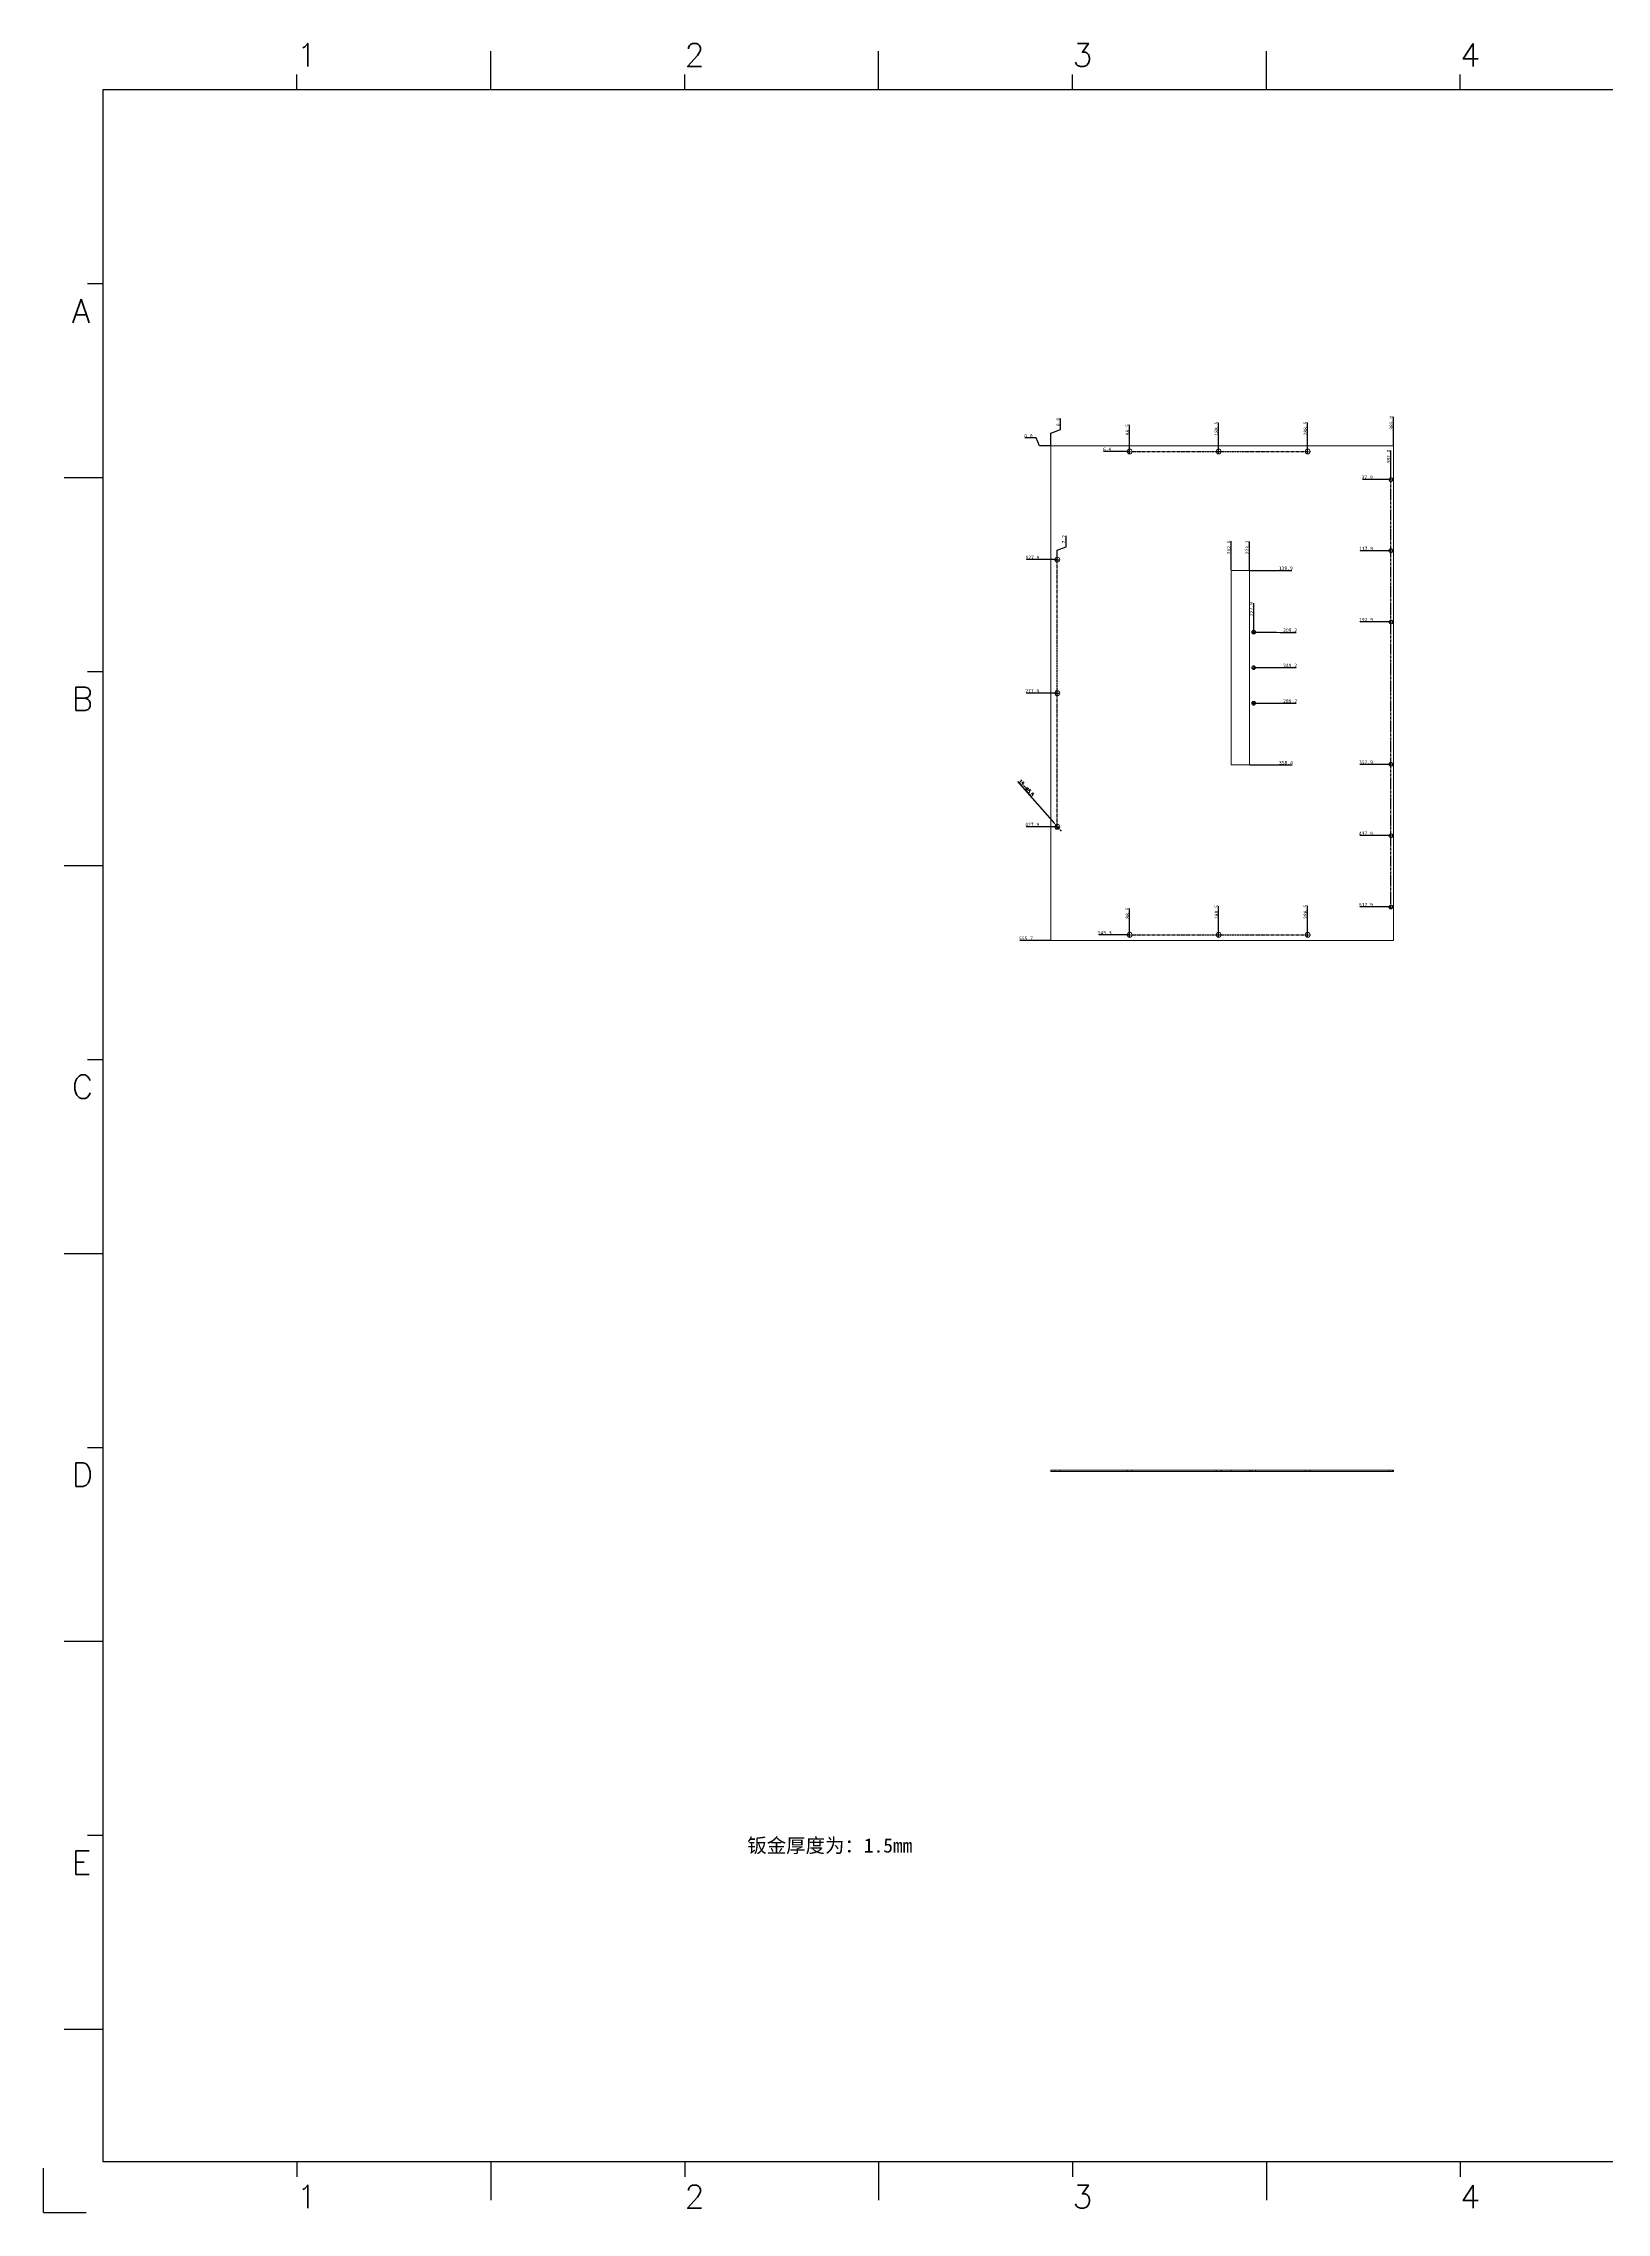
# Model space of a CAD drawing. Extents: x 83 to 30050, y -7164 to 695.
# Drawn here: x 11780 to 13537, y -6968 to -4532 of the extents above; entities that cross this region are included whole.
import ezdxf

# ---------------------------------------------------------------- set-up
doc = ezdxf.new("R2010")
doc.units = 0
doc.header["$LTSCALE"] = 8
doc.header["$MEASUREMENT"] = 0
doc.header["$PDSIZE"] = 5
doc.linetypes.add('CENTER', pattern=[2, 1.25, -0.25, 0.25, -0.25])
doc.linetypes.add('HIDDEN', pattern=[1.905, 1.27, -0.635])
doc.layers.get('0').update_dxf_attribs({"linetype": 'CONTINUOUS'})
doc.layers.get('Defpoints').update_dxf_attribs({"linetype": 'CONTINUOUS'})
doc.layers.add('41', color=3, linetype='CONTINUOUS')
doc.layers.add('dim', color=82, linetype='CONTINUOUS', lineweight=9)
doc.styles.add('SIMPLEX', font='SIMPLEX')
doc.styles.get("Standard").update_dxf_attribs({"font": '', "height": 4})
doc.styles.get('Standard').set_extended_font_data('SimSun')
doc.dimstyles.new('ISO-25', dxfattribs={"dimtxt": 6, "dimasz": 2.5, "dimexe": 1.25, "dimexo": 0.625, "dimtad": 1, "dimdec": 1, "dimzin": 1, "dimdsep": 46, "dimtxsty": 'Standard', "dimcen": 2.5, "dimadec": 0, "dimazin": 0, "dimtm": 1e-09, "dimtfac": 1, "dimtdec": 1, "dimtmove": 0, "dimatfit": 3, "dimfxl": 1, "dimtolj": 1, "dimtzin": 0, "dimarcsym": 0})

# ---------------------------------------------------------------- blocks, each defined once
blk = doc.blocks.new('A$C0BB32EA6')
at = {"layer": '41'}
for p, q in [((90.21, 427.84), (90.21, 435.66)), ((168.4, 427.84), (168.4, 435.66)), ((168.4, 427.84), (168.4, 435.66)), ((168.4, 427.84), (168.4, 435.66)), ((246.58, 427.84), (246.58, 435.66)), ((246.58, 427.84), (246.58, 435.66)), ((51.11, 427.84), (51.11, 430.97)), ((129.3, 427.84), (129.3, 430.97)), ((129.3, 427.84), (129.3, 430.97)), ((129.3, 427.84), (129.3, 430.97)), ((207.49, 427.84), (207.49, 430.97)), ((207.49, 427.84), (207.49, 430.97)), ((285.68, 427.84), (285.68, 430.97)), ((615.63, 427.84), (12.02, 427.84)), ((12.02, 427.84), (12.02, 10.32)), ((12.02, 388.75), (8.89, 388.75)), ((12.02, 349.66), (4.2, 349.66)), ((12.02, 310.56), (8.89, 310.56)), ((12.02, 271.47), (4.2, 271.47)), ((12.02, 232.37), (8.89, 232.37)), ((12.02, 193.28), (4.2, 193.28)), ((12.02, 154.18), (8.89, 154.18)), ((12.02, 115.09), (4.2, 115.09)), ((12.02, 76), (8.89, 76)), ((12.02, 36.9), (4.2, 36.9)), ((12.02, 10.32), (615.63, 10.32)), ((51.11, 10.32), (51.11, 7.19)), ((90.21, 10.32), (90.21, 2.5)), ((129.3, 10.32), (129.3, 7.19)), ((168.4, 10.32), (168.4, 2.5)), ((207.49, 10.32), (207.49, 7.19)), ((246.58, 10.32), (246.58, 2.5)), ((285.68, 10.32), (285.68, 7.19))]:
    blk.add_line(p, q, dxfattribs=at)
at = {"layer": '41', "linetype": 'Continuous'}
for q in [(0, 8.98), (8.64, 0)]:
    blk.add_line((0, 0), q, dxfattribs=at)
at = {"layer": '41', "style": 'SIMPLEX'}
for s, height, p in [('1', 4.69, (51.11, 432.54)), ('2', 4.69, (129.3, 432.54)), ('3', 4.69, (207.49, 432.54)), ('4', 4.69, (285.68, 432.54)), ('A', 4.75, (5.76, 380.93)), ('B', 4.75, (5.76, 302.74)), ('C', 4.75, (5.76, 224.55)), ('D', 4.75, (5.76, 146.37)), ('E', 4.75, (5.76, 68.18)), ('1', 4.69, (51.11, 0.87)), ('2', 4.69, (129.3, 0.87)), ('3', 4.69, (207.49, 0.87)), ('4', 4.69, (285.68, 0.87))]:
    blk.add_text(s, height=height, dxfattribs=at).set_placement(p)
at = {"layer": '41', "linetype": 'Continuous'}
for tag, p in [('材质', (457.07, 73.08)), ('代号', (522.6, 73.29)), ('表面处理', (452.44, 54.13)), ('审核', (523.65, 54.34)), ('名称', (585.81, 54.97)), ('数量', (457.5, 33.7)), ('设计', (523.23, 34.13)), ('件号', (586.65, 33.91)), ('比例', (457.5, 17.28)), ('版本', (587.08, 16.23))]:
    blk.add_attdef(tag, p, '', height=4, dxfattribs=at)
blk = doc.blocks.new('*D1511')
at = {"layer": 'Defpoints', "color": 0}
for p in [(12891.5, -4975.1), (12912.2, -4984), (12912.2, -4984)]:
    blk.add_point(p, dxfattribs=at)
at = {"layer": 'dim', "color": 0, "lineweight": -2}
for p, q in [((12895.5, -4975.1), (12883, -4975.1)), ((12899.5, -4984), (12895.5, -4975.1)), ((12911.7, -4984), (12899.5, -4984))]:
    blk.add_line(p, q, dxfattribs=at)
at = {"layer": 'dim', "color": 0, "insert": (12887, -4972.6), "char_height": 4, "attachment_point": 5}
blk.add_mtext('\\A1;0.0', dxfattribs=at)
blk = doc.blocks.new('*D1512')
at = {"layer": 'Defpoints', "color": 0}
for p in [(12912.2, -4984), (12980, -4990.3), (13000.7, -4990.3)]:
    blk.add_point(p, dxfattribs=at)
at = {"layer": 'dim', "color": 0, "lineweight": -2}
blk.add_line((13000.2, -4990.3), (12971.4, -4990.3), dxfattribs=at)
at = {"layer": 'dim', "color": 0, "insert": (12975.4, -4987.8), "char_height": 4, "attachment_point": 5}
blk.add_mtext('\\A1;6.4', dxfattribs=at)
blk = doc.blocks.new('*D1513')
at = {"layer": 'Defpoints', "color": 0}
for p in [(12912.2, -4984), (13273.5, -5021.8), (13294.2, -5021.8)]:
    blk.add_point(p, dxfattribs=at)
at = {"layer": 'dim', "color": 0, "lineweight": -2}
blk.add_line((13293.7, -5021.8), (13262.2, -5021.8), dxfattribs=at)
at = {"layer": 'dim', "color": 0, "insert": (13267.6, -5019.3), "char_height": 4, "attachment_point": 5}
blk.add_mtext('\\A1;37.9', dxfattribs=at)
blk = doc.blocks.new('*D1514')
at = {"layer": 'Defpoints', "color": 0}
for p in [(12912.2, -4984), (13273.5, -5101.8), (13294.2, -5101.8)]:
    blk.add_point(p, dxfattribs=at)
at = {"layer": 'dim', "color": 0, "lineweight": -2}
blk.add_line((13293.7, -5101.8), (13259.7, -5101.8), dxfattribs=at)
at = {"layer": 'dim', "color": 0, "insert": (13266.3, -5099.3), "char_height": 4, "attachment_point": 5}
blk.add_mtext('\\A1;117.9', dxfattribs=at)
blk = doc.blocks.new('*D1515')
at = {"layer": 'Defpoints', "color": 0}
for p in [(12912.2, -4984), (12898.6, -5111.8), (12919.4, -5111.8)]:
    blk.add_point(p, dxfattribs=at)
at = {"layer": 'dim', "color": 0, "lineweight": -2}
blk.add_line((12918.9, -5111.8), (12884.9, -5111.8), dxfattribs=at)
at = {"layer": 'dim', "color": 0, "insert": (12891.5, -5109.3), "char_height": 4, "attachment_point": 5}
blk.add_mtext('\\A1;127.9', dxfattribs=at)
blk = doc.blocks.new('*D1516')
at = {"layer": 'Defpoints', "color": 0}
for p in [(12912.2, -4984), (12898.6, -5261.8), (12919.4, -5261.8)]:
    blk.add_point(p, dxfattribs=at)
at = {"layer": 'dim', "color": 0, "lineweight": -2}
blk.add_line((12918.9, -5261.8), (12884.5, -5261.8), dxfattribs=at)
at = {"layer": 'dim', "color": 0, "insert": (12891.3, -5259.3), "char_height": 4, "attachment_point": 5}
blk.add_mtext('\\A1;277.9', dxfattribs=at)
blk = doc.blocks.new('*D1517')
at = {"layer": 'Defpoints', "color": 0}
for p in [(12912.2, -4984), (12898.6, -5411.8), (12919.4, -5411.8)]:
    blk.add_point(p, dxfattribs=at)
at = {"layer": 'dim', "color": 0, "lineweight": -2}
blk.add_line((12918.9, -5411.8), (12884.4, -5411.8), dxfattribs=at)
at = {"layer": 'dim', "color": 0, "insert": (12891.3, -5409.3), "char_height": 4, "attachment_point": 5}
blk.add_mtext('\\A1;427.9', dxfattribs=at)
blk = doc.blocks.new('*D1518')
at = {"layer": 'Defpoints', "color": 0}
for p in [(12912.2, -4984), (13273.5, -5181.8), (13294.2, -5181.8)]:
    blk.add_point(p, dxfattribs=at)
at = {"layer": 'dim', "color": 0, "lineweight": -2}
blk.add_line((13293.7, -5181.8), (13259.7, -5181.8), dxfattribs=at)
at = {"layer": 'dim', "color": 0, "insert": (13266.3, -5179.3), "char_height": 4, "attachment_point": 5}
blk.add_mtext('\\A1;197.9', dxfattribs=at)
blk = doc.blocks.new('*D1519')
at = {"layer": 'Defpoints', "color": 0}
for p in [(12912.2, -4984), (13273.5, -5341.8), (13294.2, -5341.8)]:
    blk.add_point(p, dxfattribs=at)
at = {"layer": 'dim', "color": 0, "lineweight": -2}
blk.add_line((13293.7, -5341.8), (13259.4, -5341.8), dxfattribs=at)
at = {"layer": 'dim', "color": 0, "insert": (13266.2, -5339.3), "char_height": 4, "attachment_point": 5}
blk.add_mtext('\\A1;357.9', dxfattribs=at)
blk = doc.blocks.new('*D1520')
at = {"layer": 'Defpoints', "color": 0}
for p in [(12912.2, -4984), (13273.5, -5421.8), (13294.2, -5421.8)]:
    blk.add_point(p, dxfattribs=at)
at = {"layer": 'dim', "color": 0, "lineweight": -2}
blk.add_line((13293.7, -5421.8), (13259.2, -5421.8), dxfattribs=at)
at = {"layer": 'dim', "color": 0, "insert": (13266.1, -5419.3), "char_height": 4, "attachment_point": 5}
blk.add_mtext('\\A1;437.9', dxfattribs=at)
blk = doc.blocks.new('*D1521')
at = {"layer": 'Defpoints', "color": 0}
for p in [(12912.2, -4984), (13273.5, -5501.8), (13294.2, -5501.8)]:
    blk.add_point(p, dxfattribs=at)
at = {"layer": 'dim', "color": 0, "lineweight": -2}
blk.add_line((13293.7, -5501.8), (13259.4, -5501.8), dxfattribs=at)
at = {"layer": 'dim', "color": 0, "insert": (13266.2, -5499.3), "char_height": 4, "attachment_point": 5}
blk.add_mtext('\\A1;517.9', dxfattribs=at)
blk = doc.blocks.new('*D1522')
at = {"layer": 'Defpoints', "color": 0}
for p in [(12912.2, -4984), (12980, -5533.3), (13000.7, -5533.3)]:
    blk.add_point(p, dxfattribs=at)
at = {"layer": 'dim', "color": 0, "lineweight": -2}
blk.add_line((13000.2, -5533.3), (12965.9, -5533.3), dxfattribs=at)
at = {"layer": 'dim', "color": 0, "insert": (12972.7, -5530.8), "char_height": 4, "attachment_point": 5}
blk.add_mtext('\\A1;549.3', dxfattribs=at)
blk = doc.blocks.new('*D1523')
at = {"layer": 'Defpoints', "color": 0}
for p in [(12912.2, -4984), (12891.5, -5539.7), (12912.2, -5539.7)]:
    blk.add_point(p, dxfattribs=at)
at = {"layer": 'dim', "color": 0, "lineweight": -2}
blk.add_line((12911.7, -5539.7), (12877.4, -5539.7), dxfattribs=at)
at = {"layer": 'dim', "color": 0, "insert": (12884.2, -5537.2), "char_height": 4, "attachment_point": 5}
blk.add_mtext('\\A1;555.7', dxfattribs=at)
blk = doc.blocks.new('*D1524')
at = {"layer": 'Defpoints', "color": 0}
for p in [(12912.2, -4984), (13140.1, -5193.1), (13173.7, -5193.5)]:
    blk.add_point(p, dxfattribs=at)
at = {"layer": 'dim', "color": 0, "lineweight": -2}
for p, q in [((13140.6, -5193.1), (13165.7, -5193.1)), ((13165.7, -5193.1), (13169.7, -5193.5)), ((13169.7, -5193.5), (13187.8, -5193.5))]:
    blk.add_line(p, q, dxfattribs=at)
at = {"layer": 'dim', "color": 0, "insert": (13181, -5191), "char_height": 4, "attachment_point": 5}
blk.add_mtext('\\A1;209.2', dxfattribs=at)
blk = doc.blocks.new('*D1525')
at = {"layer": 'Defpoints', "color": 0}
for p in [(12912.2, -4984), (13140.1, -5233.1), (13173.7, -5233.1)]:
    blk.add_point(p, dxfattribs=at)
at = {"layer": 'dim', "color": 0, "lineweight": -2}
blk.add_line((13140.6, -5233.1), (13187.8, -5233.1), dxfattribs=at)
at = {"layer": 'dim', "color": 0, "insert": (13181, -5230.6), "char_height": 4, "attachment_point": 5}
blk.add_mtext('\\A1;249.2', dxfattribs=at)
blk = doc.blocks.new('*D1526')
at = {"layer": 'Defpoints', "color": 0}
for p in [(12912.2, -4984), (13140.1, -5273.1), (13173.7, -5273.1)]:
    blk.add_point(p, dxfattribs=at)
at = {"layer": 'dim', "color": 0, "lineweight": -2}
blk.add_line((13140.6, -5273.1), (13187.8, -5273.1), dxfattribs=at)
at = {"layer": 'dim', "color": 0, "insert": (13181, -5270.6), "char_height": 4, "attachment_point": 5}
blk.add_mtext('\\A1;289.2', dxfattribs=at)
blk = doc.blocks.new('*D1527')
at = {"layer": 'Defpoints', "color": 0}
for p in [(12912.2, -4984), (13135.4, -5123.9), (13169.1, -5123.9)]:
    blk.add_point(p, dxfattribs=at)
at = {"layer": 'dim', "color": 0, "lineweight": -2}
blk.add_line((13135.9, -5123.9), (13182.9, -5123.9), dxfattribs=at)
at = {"layer": 'dim', "color": 0, "insert": (13176.2, -5121.4), "char_height": 4, "attachment_point": 5}
blk.add_mtext('\\A1;139.9', dxfattribs=at)
blk = doc.blocks.new('*D1528')
at = {"layer": 'Defpoints', "color": 0}
for p in [(12912.2, -4984), (13135.4, -5342.4), (13169.1, -5342.4)]:
    blk.add_point(p, dxfattribs=at)
at = {"layer": 'dim', "color": 0, "lineweight": -2}
blk.add_line((13135.9, -5342.4), (13183.3, -5342.4), dxfattribs=at)
at = {"layer": 'dim', "color": 0, "insert": (13176.4, -5339.9), "char_height": 4, "attachment_point": 5}
blk.add_mtext('\\A1;358.4', dxfattribs=at)
blk = doc.blocks.new('*D1529')
at = {"layer": 'Defpoints', "color": 0}
for p in [(12922.9, -4961.7), (12912.2, -4984), (12912.2, -4984)]:
    blk.add_point(p, dxfattribs=at)
at = {"layer": 'dim', "color": 0, "lineweight": -2}
for p, q in [((12912.2, -4969.7), (12922.9, -4965.7)), ((12912.2, -4983.5), (12912.2, -4969.7)), ((12922.9, -4965.7), (12922.9, -4953.2))]:
    blk.add_line(p, q, dxfattribs=at)
at = {"layer": 'dim', "color": 0, "insert": (12920.4, -4957.2), "char_height": 4, "attachment_point": 5, "rotation": 90}
blk.add_mtext('\\A1;0.0', dxfattribs=at)
blk = doc.blocks.new('*D1531')
at = {"layer": 'Defpoints', "color": 0}
for p in [(12912.2, -4984), (12919.4, -5111.8), (12929.3, -5093.3)]:
    blk.add_point(p, dxfattribs=at)
at = {"layer": 'dim', "color": 0, "lineweight": -2}
for p, q in [((12929.3, -5097.3), (12929.3, -5084.9)), ((12919.4, -5101.3), (12929.3, -5097.3)), ((12919.4, -5111.3), (12919.4, -5101.3))]:
    blk.add_line(p, q, dxfattribs=at)
at = {"layer": 'dim', "color": 0, "insert": (12926.8, -5088.9), "char_height": 4, "attachment_point": 5, "rotation": 90}
blk.add_mtext('\\A1;7.2', dxfattribs=at)
blk = doc.blocks.new('*D1532')
at = {"layer": 'Defpoints', "color": 0}
for p in [(12912.2, -4984), (13000.7, -4971.8), (13000.7, -4990.3)]:
    blk.add_point(p, dxfattribs=at)
at = {"layer": 'dim', "color": 0, "lineweight": -2}
blk.add_line((13000.7, -4989.8), (13000.7, -4960.5), dxfattribs=at)
at = {"layer": 'dim', "color": 0, "insert": (12998.2, -4965.9), "char_height": 4, "attachment_point": 5, "rotation": 90}
blk.add_mtext('\\A1;88.5', dxfattribs=at)
blk = doc.blocks.new('*D1533')
at = {"layer": 'Defpoints', "color": 0}
for p in [(12912.2, -4984), (13100.7, -4971.8), (13100.7, -4990.3)]:
    blk.add_point(p, dxfattribs=at)
at = {"layer": 'dim', "color": 0, "lineweight": -2}
blk.add_line((13100.7, -4989.8), (13100.7, -4958.1), dxfattribs=at)
at = {"layer": 'dim', "color": 0, "insert": (13098.2, -4964.7), "char_height": 4, "attachment_point": 5, "rotation": 90}
blk.add_mtext('\\A1;188.5', dxfattribs=at)
blk = doc.blocks.new('*D1534')
at = {"layer": 'Defpoints', "color": 0}
for p in [(12912.2, -4984), (13200.7, -4971.8), (13200.7, -4990.3)]:
    blk.add_point(p, dxfattribs=at)
at = {"layer": 'dim', "color": 0, "lineweight": -2}
blk.add_line((13200.7, -4989.8), (13200.7, -4957.7), dxfattribs=at)
at = {"layer": 'dim', "color": 0, "insert": (13198.2, -4964.5), "char_height": 4, "attachment_point": 5, "rotation": 90}
blk.add_mtext('\\A1;288.5', dxfattribs=at)
blk = doc.blocks.new('*D1535')
at = {"layer": 'Defpoints', "color": 0}
for p in [(12912.2, -4984), (13114.8, -5105.3), (13114.8, -5123.9)]:
    blk.add_point(p, dxfattribs=at)
at = {"layer": 'dim', "color": 0, "lineweight": -2}
blk.add_line((13114.8, -5123.4), (13114.8, -5091.2), dxfattribs=at)
at = {"layer": 'dim', "color": 0, "insert": (13112.3, -5098), "char_height": 4, "attachment_point": 5, "rotation": 90}
blk.add_mtext('\\A1;202.6', dxfattribs=at)
blk = doc.blocks.new('*D1536')
at = {"layer": 'Defpoints', "color": 0}
for p in [(12912.2, -4984), (13135.4, -5105.3), (13135.4, -5123.9)]:
    blk.add_point(p, dxfattribs=at)
at = {"layer": 'dim', "color": 0, "lineweight": -2}
blk.add_line((13135.4, -5123.4), (13135.4, -5091.3), dxfattribs=at)
at = {"layer": 'dim', "color": 0, "insert": (13132.9, -5098.1), "char_height": 4, "attachment_point": 5, "rotation": 90}
blk.add_mtext('\\A1;223.2', dxfattribs=at)
blk = doc.blocks.new('*D1537')
at = {"layer": 'Defpoints', "color": 0}
for p in [(12912.2, -4984), (13140.1, -5174.6), (13140.1, -5193.1)]:
    blk.add_point(p, dxfattribs=at)
at = {"layer": 'dim', "color": 0, "lineweight": -2}
blk.add_line((13140.1, -5192.6), (13140.1, -5160.5), dxfattribs=at)
at = {"layer": 'dim', "color": 0, "insert": (13137.6, -5167.3), "char_height": 4, "attachment_point": 5, "rotation": 90}
blk.add_mtext('\\A1;227.9', dxfattribs=at)
blk = doc.blocks.new('*D1538')
at = {"layer": 'Defpoints', "color": 0}
for p in [(12912.2, -4984), (13000.7, -5514.7), (13000.7, -5533.3)]:
    blk.add_point(p, dxfattribs=at)
at = {"layer": 'dim', "color": 0, "lineweight": -2}
blk.add_line((13000.7, -5532.8), (13000.7, -5503.5), dxfattribs=at)
at = {"layer": 'dim', "color": 0, "insert": (12998.2, -5508.8), "char_height": 4, "attachment_point": 5, "rotation": 90}
blk.add_mtext('\\A1;88.5', dxfattribs=at)
blk = doc.blocks.new('*D1539')
at = {"layer": 'Defpoints', "color": 0}
for p in [(12912.2, -4984), (13100.7, -5514.7), (13100.7, -5533.3)]:
    blk.add_point(p, dxfattribs=at)
at = {"layer": 'dim', "color": 0, "lineweight": -2}
blk.add_line((13100.7, -5532.8), (13100.7, -5501), dxfattribs=at)
at = {"layer": 'dim', "color": 0, "insert": (13098.2, -5507.6), "char_height": 4, "attachment_point": 5, "rotation": 90}
blk.add_mtext('\\A1;188.5', dxfattribs=at)
blk = doc.blocks.new('*D1540')
at = {"layer": 'Defpoints', "color": 0}
for p in [(12912.2, -4984), (13200.7, -5514.7), (13200.7, -5533.3)]:
    blk.add_point(p, dxfattribs=at)
at = {"layer": 'dim', "color": 0, "lineweight": -2}
blk.add_line((13200.7, -5532.8), (13200.7, -5500.7), dxfattribs=at)
at = {"layer": 'dim', "color": 0, "insert": (13198.2, -5507.4), "char_height": 4, "attachment_point": 5, "rotation": 90}
blk.add_mtext('\\A1;288.5', dxfattribs=at)
blk = doc.blocks.new('*D1541')
at = {"layer": 'Defpoints', "color": 0}
for p in [(12912.2, -4984), (13294.2, -5003.3), (13294.2, -5021.8)]:
    blk.add_point(p, dxfattribs=at)
at = {"layer": 'dim', "color": 0, "lineweight": -2}
blk.add_line((13294.2, -5021.3), (13294.2, -4989.2), dxfattribs=at)
at = {"layer": 'dim', "color": 0, "insert": (13291.7, -4996), "char_height": 4, "attachment_point": 5, "rotation": 90}
blk.add_mtext('\\A1;382.0', dxfattribs=at)
blk = doc.blocks.new('*D1542')
at = {"layer": 'Defpoints', "color": 0}
for p in [(13297.2, -4965.4), (12912.2, -4984), (13297.2, -4984)]:
    blk.add_point(p, dxfattribs=at)
at = {"layer": 'dim', "color": 0, "lineweight": -2}
blk.add_line((13297.2, -4983.5), (13297.2, -4951.3), dxfattribs=at)
at = {"layer": 'dim', "color": 0, "insert": (13294.7, -4958.1), "char_height": 4, "attachment_point": 5, "rotation": 90}
blk.add_mtext('\\A1;385.0', dxfattribs=at)
blk = doc.blocks.new('*D1543')
at = {"layer": 'Defpoints', "color": 0}
for p in [(12917.6, -5409.7), (12921.2, -5413.9)]:
    blk.add_point(p, dxfattribs=at)
at = {"layer": 'dim', "color": 0, "lineweight": -2}
for p, q in [((12874.7, -5361.1), (12916.2, -5408.2)), ((12921.2, -5413.9), (12917.6, -5409.7)), ((12922.5, -5415.4), (12923.8, -5416.9))]:
    blk.add_line(p, q, dxfattribs=at)
at = {"layer": 'dim', "color": 0}
for points in [[(12916.5, -5408), (12916, -5408.5), (12917.6, -5409.7)], [(12922.8, -5415.1), (12922.3, -5415.6), (12921.2, -5413.9)]]:
    blk.add_solid(points, dxfattribs=at)
at = {"layer": 'dim', "color": 0, "insert": (12884.4, -5368.3), "char_height": 4, "attachment_point": 5, "rotation": 311.3916}
blk.add_mtext('\\A1;{\\Ftxt,bigfont|c134;15-∅5.5}', dxfattribs=at)

msp = doc.modelspace()

# ---------------------------------------------------------------- linework, layer by layer
at = {"color": 7, "linetype": 'Continuous', "lineweight": 15}
for p, q in [((12912.196, -5539.651), (12912.196, -4983.951)), ((12912.196, -4983.951), (13297.196, -4983.951)), ((13297.196, -5539.651), (13297.196, -4983.951)), ((13114.752, -5123.879), (13114.752, -5342.381)), ((13135.415, -5123.879), (13114.752, -5123.879)), ((13135.415, -5342.381), (13135.415, -5123.879)), ((13114.752, -5342.381), (13135.415, -5342.381)), ((12912.196, -5539.651), (13297.196, -5539.651)), ((12912.196, -6134.376), (13297.196, -6134.376)), ((12912.196, -6134.376), (12912.196, -6135.876)), ((12912.196, -6135.876), (13297.196, -6135.876)), ((13297.196, -6134.376), (13297.196, -6135.876))]:
    msp.add_line(p, q, dxfattribs=at)
at = {"color": 1, "linetype": 'CENTER', "ltscale": 0.34925}
for p, q in [((12997.671, -4990.332), (13200.696, -4990.332)), ((13000.696, -4993.357), (13000.696, -4987.307)), ((13097.671, -4990.332), (13103.721, -4990.332)), ((13100.696, -4993.357), (13100.696, -4987.307)), ((13197.671, -4990.332), (13203.721, -4990.332)), ((13200.696, -4993.357), (13200.696, -4987.307)), ((12916.356, -5111.802), (12922.406, -5111.802)), ((12919.381, -5411.802), (12919.381, -5108.777)), ((12916.356, -5261.802), (12922.406, -5261.802)), ((12919.381, -5264.827), (12919.381, -5258.777)), ((12919.381, -5414.827), (12919.381, -5408.777)), ((12916.356, -5411.802), (12922.406, -5411.802)), ((13000.696, -5536.294), (13000.696, -5530.244)), ((13100.696, -5536.294), (13100.696, -5530.244)), ((13200.696, -5536.294), (13200.696, -5530.244)), ((12997.671, -5533.269), (13200.696, -5533.269)), ((13097.671, -5533.269), (13103.721, -5533.269)), ((13197.671, -5533.269), (13203.721, -5533.269))]:
    msp.add_line(p, q, dxfattribs=at)
at = {"color": 1, "linetype": 'CENTER', "ltscale": 0.28575}
for p, q in [((13291.721, -5021.801), (13296.671, -5021.801)), ((13294.196, -5501.801), (13294.196, -5019.326)), ((13291.721, -5101.801), (13296.671, -5101.801)), ((13294.196, -5104.276), (13294.196, -5099.326)), ((13291.721, -5181.801), (13296.671, -5181.801)), ((13294.196, -5184.276), (13294.196, -5179.326)), ((13291.721, -5341.801), (13296.671, -5341.801)), ((13294.196, -5344.276), (13294.196, -5339.326)), ((13291.721, -5421.801), (13296.671, -5421.801)), ((13294.196, -5424.276), (13294.196, -5419.326)), ((13291.721, -5501.801), (13296.671, -5501.801)), ((13294.196, -5504.276), (13294.196, -5499.326))]:
    msp.add_line(p, q, dxfattribs=at)
at = {"color": 1, "linetype": 'CENTER', "ltscale": 0.2667}
for p, q in [((13137.743, -5193.117), (13142.363, -5193.117)), ((13140.053, -5195.427), (13140.053, -5190.807)), ((13137.743, -5233.117), (13142.363, -5233.117)), ((13140.053, -5235.427), (13140.053, -5230.807)), ((13137.743, -5273.117), (13142.363, -5273.117)), ((13140.053, -5275.427), (13140.053, -5270.807))]:
    msp.add_line(p, q, dxfattribs=at)
at = {"color": 7, "linetype": 'HIDDEN', "lineweight": 0}
for p, q in [((12916.631, -6134.376), (12916.631, -6135.876)), ((12922.131, -6135.876), (12922.131, -6134.376)), ((12997.946, -6134.376), (12997.946, -6135.876)), ((13003.446, -6135.876), (13003.446, -6134.376)), ((13097.946, -6134.376), (13097.946, -6135.876)), ((13103.446, -6135.876), (13103.446, -6134.376)), ((13114.752, -6134.376), (13114.752, -6135.876)), ((13135.415, -6134.376), (13135.415, -6135.876)), ((13137.953, -6134.376), (13137.953, -6135.876)), ((13142.153, -6135.876), (13142.153, -6134.376)), ((13197.946, -6134.376), (13197.946, -6135.876)), ((13203.446, -6135.876), (13203.446, -6134.376)), ((13291.946, -6134.376), (13291.946, -6135.876)), ((13296.446, -6135.876), (13296.446, -6134.376))]:
    msp.add_line(p, q, dxfattribs=at)
at = {"color": 7, "linetype": 'Continuous', "lineweight": 15}
for centre, radius in [((13000.696, -4990.332), 2.75), ((13100.696, -4990.332), 2.75), ((13200.696, -4990.332), 2.75), ((13294.196, -5021.801), 2.25), ((12919.381, -5111.802), 2.75), ((13294.196, -5101.801), 2.25), ((13294.196, -5181.801), 2.25), ((13140.053, -5193.117), 2.1), ((13140.053, -5233.117), 2.1), ((12919.381, -5261.802), 2.75), ((13140.053, -5273.117), 2.1), ((13294.196, -5341.801), 2.25), ((12919.381, -5411.802), 2.75), ((13294.196, -5421.801), 2.25), ((13294.196, -5501.801), 2.25), ((13000.696, -5533.269), 2.75), ((13100.696, -5533.269), 2.75), ((13200.696, -5533.269), 2.75)]:
    msp.add_circle(centre, radius, dxfattribs=at)

# ---------------------------------------------------------------- block references
at = {"layer": '41', "linetype": 'Continuous', "xscale": 5.572562780159387, "yscale": 5.572562780159387, "zscale": 5.572562780160003}
msp.add_blockref('A$C0BB32EA6', (11780.214, -6968.389), dxfattribs=at)

# ---------------------------------------------------------------- texts
at = {"layer": '41', "linetype": 'Continuous', "insert": (12571.146, -6548.025), "char_height": 16, "width": 209.93698, "attachment_point": 1}
msp.add_mtext('钣金厚度为：1.5mm', dxfattribs=at)

# ---------------------------------------------------------------- dimensions: what is measured, and where the dimension line sits
at = {"layer": 'dim'}
for feature_location, offset, dtype, origin, picture, middle in [((12912.196431477, -4983.950731877), (-20.737934785, 8.822925397), 0, (12912.196431477, -4983.950731877), '*D1511', (12886.969857803, -4972.62805648)), ((13297.196, -4983.951), (0, 18.531), 1, (12912.196, -4983.951), '*D1542', (13294.697, -4958.12)), ((12912.196431477, -4983.950731877), (10.691768061, 22.242253808), 1, (12912.196431477, -4983.950731877), '*D1529', (12920.388449538, -4957.21983918)), ((13200.696, -4990.332), (0, 18.531), 1, (12912.196, -4983.951), '*D1534', (13198.197, -4964.513)), ((13100.696, -4990.332), (0, 18.531), 1, (12912.196, -4983.951), '*D1533', (13098.197, -4964.691)), ((13000.696, -4990.332), (0, 18.531), 1, (12912.196, -4983.951), '*D1532', (12998.197, -4965.913)), ((12912.196, -5539.651), (-20.738, 0), 0, (12912.196, -4983.951), '*D1523', (12884.181, -5537.151)), ((12919.381, -5411.802), (-20.738, 0), 0, (12912.196, -4983.951), '*D1517', (12891.288, -5409.303)), ((12919.381, -5261.802), (-20.738, 0), 0, (12912.196, -4983.951), '*D1516', (12891.332, -5259.303)), ((12919.381, -5111.802), (-20.738, 0), 0, (12912.196, -4983.951), '*D1515', (12891.51, -5109.303)), ((13000.696, -4990.332), (-20.738, 0), 0, (12912.196, -4983.951), '*D1512', (12975.425, -4987.833)), ((13294.196431477, -5021.800731877), (-20.737934785, 0), 0, (12912.196431477, -4983.950731877), '*D1513', (13267.592080025, -5019.300981877)), ((13294.196431477, -5101.800731877), (-20.737934785, 0), 0, (12912.196431477, -4983.950731877), '*D1514', (13266.325413358, -5099.300981877)), ((13294.196431477, -5181.800731877), (-20.737934785, 0), 0, (12912.196431477, -4983.950731877), '*D1518', (13266.325413358, -5179.300981877)), ((13294.196431477, -5341.800731877), (-20.737934785, 0), 0, (12912.196431477, -4983.950731877), '*D1519', (13266.169857803, -5339.300981877)), ((13294.196431477, -5421.800731877), (-20.737934785, 0), 0, (12912.196431477, -4983.950731877), '*D1520', (13266.103191136, -5419.300981877)), ((13294.196431477, -5501.800731877), (-20.737934785, 0), 0, (12912.196431477, -4983.950731877), '*D1521', (13266.169857803, -5499.300981877)), ((13000.696, -5533.269), (-20.738, 0), 0, (12912.196, -4983.951), '*D1522', (12972.692, -5530.769)), ((13140.053, -5193.117), (33.689, -0.377), 0, (12912.196, -4983.951), '*D1524', (13181.031, -5190.994)), ((13140.053, -5233.117), (33.689, 0), 0, (12912.196, -4983.951), '*D1525', (13181.031, -5230.618)), ((13140.053, -5273.117), (33.689, 0), 0, (12912.196, -4983.951), '*D1526', (13181.031, -5270.618)), ((13135.415, -5123.879), (33.689, 0), 0, (12912.196, -4983.951), '*D1527', (13176.237, -5121.379)), ((13135.415, -5342.381), (33.689, 0), 0, (12912.196, -4983.951), '*D1528', (13176.448, -5339.882)), ((12919.381, -5111.802), (9.913, 18.531), 1, (12912.196, -4983.951), '*D1531', (12926.794, -5088.861)), ((13114.752, -5123.879), (0, 18.531), 1, (12912.196, -4983.951), '*D1535', (13112.252, -5098.026)), ((13135.415, -5123.879), (0, 18.531), 1, (12912.196, -4983.951), '*D1536', (13132.915, -5098.059)), ((13140.053, -5193.117), (0, 18.531), 1, (12912.196, -4983.951), '*D1537', (13137.553, -5167.276)), ((13000.696, -5533.269), (0, 18.531), 1, (12912.196, -4983.951), '*D1538', (12998.197, -5508.85)), ((13100.696, -5533.269), (0, 18.531), 1, (12912.196, -4983.951), '*D1539', (13098.197, -5507.627)), ((13200.696, -5533.269), (0, 18.531), 1, (12912.196, -4983.951), '*D1540', (13198.197, -5507.45)), ((13294.196, -5021.801), (0, 18.531), 1, (12912.196, -4983.951), '*D1541', (13291.697, -4995.97))]:
    dim = msp.add_ordinate_dim(feature_location=feature_location, offset=offset, dtype=dtype, origin=origin, dimstyle='ISO-25', override={"dimtxt": 2.5, "dimasz": 2, "dimexe": 0.49975, "dimexo": 0.49975, "dimgap": 0.49975}, dxfattribs=at)
    dim.commit()
    dim.dimension.update_dxf_attribs({"geometry": picture, "text_midpoint": middle})
dim = msp.add_diameter_dim_2p(p1=(12921.199, -5413.865), p2=(12917.563, -5409.739), text='{\\Ftxt,bigfont|c134;15-<>}', dimstyle='ISO-25', override={"dimtxt": 2.5, "dimasz": 2, "dimexe": 0.49975, "dimexo": 0.49975, "dimgap": 0.49975}, dxfattribs=at)
dim.commit()
dim.dimension.update_dxf_attribs({"geometry": '*D1543', "text_midpoint": (12882.503, -5369.96), "dimtype": 163})

doc.saveas('drawing.dxf')
